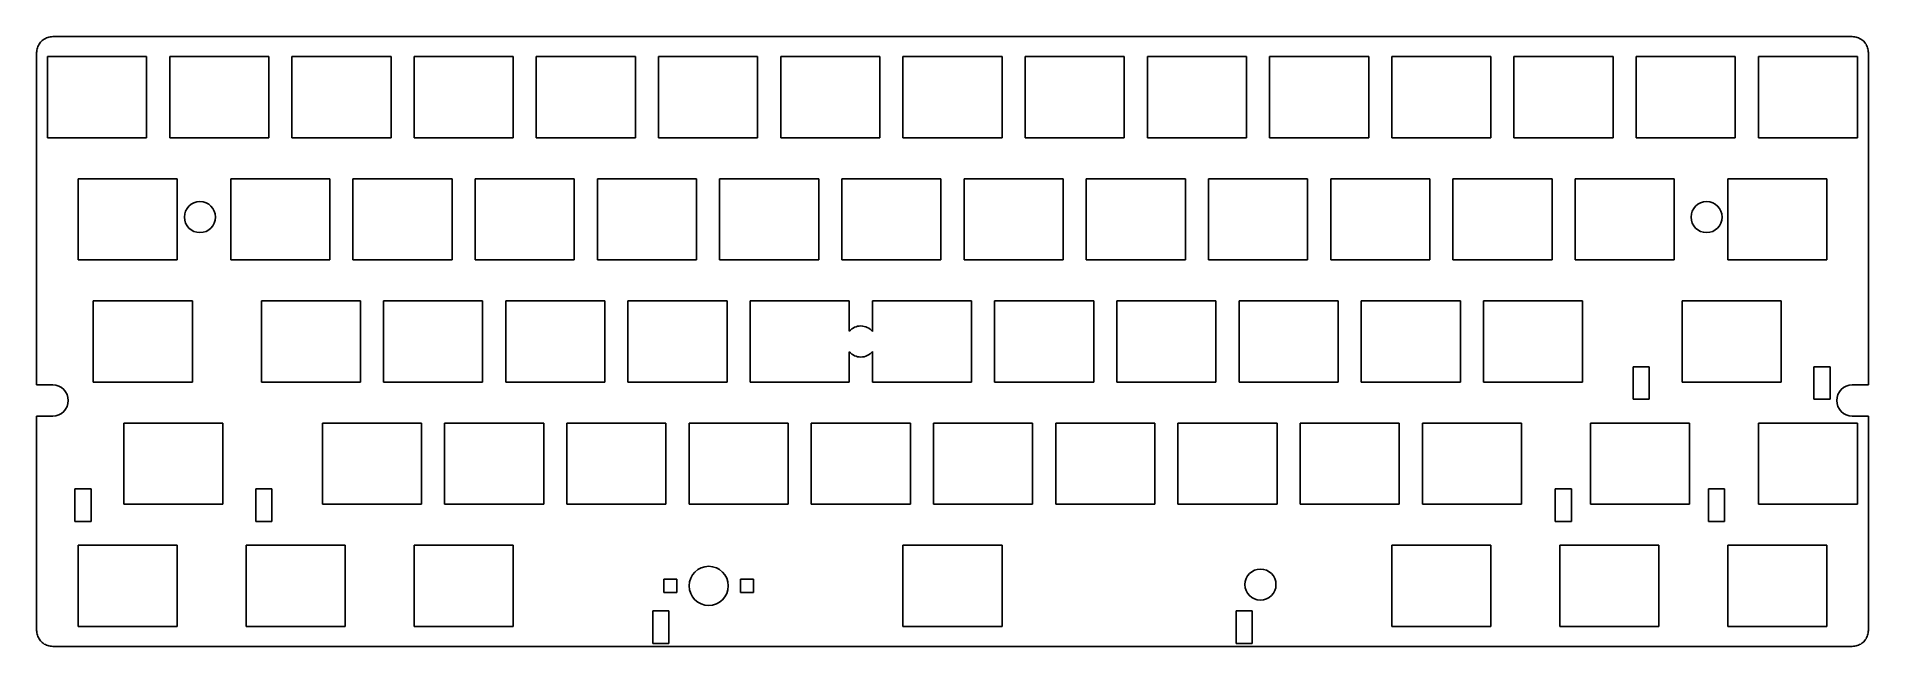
# Model space of a CAD drawing. Extents: x 0 to 286, y 0 to 95.
import ezdxf

# ---------------------------------------------------------------- set-up
doc = ezdxf.new("R2010")
doc.units = 0
doc.header["$MEASUREMENT"] = 0

msp = doc.modelspace()

# ---------------------------------------------------------------- linework, layer by layer
at = {"color": 0}
for p, q in [((0.591178, 94.131), (0.712445, 94.2855)), ((0.712445, 94.2855), (0.846116, 94.4287)), ((0.846116, 94.4287), (0.989432, 94.5638)), ((0.989432, 94.5638), (1.14377, 94.6838)), ((1.14377, 94.6838), (1.30638, 94.7924)), ((1.30638, 94.7924), (1.47864, 94.8891)), ((1.47864, 94.8891), (1.6564, 94.9717)), ((1.6564, 94.9717), (1.84106, 95.0405)), ((1.84106, 95.0405), (2.02985, 95.093)), ((2.02985, 95.093), (2.2214, 95.1315)), ((2.2214, 95.1315), (2.41708, 95.1548)), ((2.41708, 95.1548), (2.61414, 95.1632)), ((2.61414, 95.1632), (283.139, 95.1618)), ((283.139, 95.1618), (283.336, 95.1548)), ((283.336, 95.1548), (283.53, 95.1315)), ((283.53, 95.1315), (283.722, 95.093)), ((283.722, 95.093), (283.91, 95.0405)), ((283.91, 95.0405), (284.097, 94.9717)), ((284.097, 94.9717), (284.274, 94.8891)), ((284.274, 94.8891), (284.445, 94.7924)), ((284.445, 94.7924), (284.608, 94.6838)), ((284.608, 94.6838), (284.762, 94.5638)), ((284.762, 94.5638), (284.907, 94.4287)), ((284.907, 94.4287), (285.04, 94.2855)), ((285.04, 94.2855), (285.162, 94.131)), ((0.112999, 40.8506), (0.114377, 92.662)), ((0.114377, 92.662), (0.121267, 92.8592)), ((0.121267, 92.8592), (0.143316, 93.0533)), ((0.143316, 93.0533), (0.183279, 93.2448)), ((0.183279, 93.2448), (0.235645, 93.4339)), ((0.235645, 93.4339), (0.304546, 93.6184)), ((0.304546, 93.6184), (0.385851, 93.7962)), ((0.385851, 93.7962), (0.482314, 93.9684)), ((0.482314, 93.9684), (0.591178, 94.131)), ((1.8011, 92.0503), (17.2516, 92.0503)), ((1.8011, 79.3983), (1.8011, 92.0503)), ((17.2516, 92.0503), (17.2516, 79.3983)), ((20.8511, 92.0503), (36.3001, 92.0503)), ((20.8511, 79.3983), (20.8511, 92.0503)), ((36.3001, 92.0503), (36.3001, 79.3983)), ((39.9009, 92.0503), (55.3515, 92.0503)), ((39.9009, 79.3983), (39.9009, 92.0503)), ((55.3515, 92.0503), (55.3515, 79.3983)), ((58.9509, 92.0503), (74.4015, 92.0503)), ((58.9509, 79.3983), (58.9509, 92.0503)), ((74.4015, 92.0503), (74.4015, 79.3983)), ((78.0009, 92.0503), (93.4515, 92.0503)), ((78.0009, 79.3983), (78.0009, 92.0503)), ((93.4515, 92.0503), (93.4515, 79.3983)), ((97.0499, 92.0503), (112.502, 92.0503)), ((97.0499, 79.3983), (97.0499, 92.0503)), ((112.502, 92.0503), (112.502, 79.3983)), ((116.1, 92.0503), (131.55, 92.0503)), ((116.1, 79.3983), (116.1, 92.0503)), ((131.55, 92.0503), (131.55, 79.3983)), ((135.151, 92.0503), (150.602, 92.0503)), ((135.151, 79.3983), (135.151, 92.0503)), ((150.602, 92.0503), (150.602, 79.3983)), ((154.2, 92.0503), (169.652, 92.0503)), ((154.2, 79.3983), (154.2, 92.0503)), ((169.652, 92.0503), (169.652, 79.3983)), ((173.25, 92.0503), (188.7, 92.0503)), ((173.25, 79.3983), (173.25, 92.0503)), ((188.7, 92.0503), (188.7, 79.3983)), ((192.3, 92.0503), (207.75, 92.0503)), ((192.3, 79.3983), (192.3, 92.0503)), ((207.75, 92.0503), (207.75, 79.3983)), ((211.351, 92.0503), (226.8, 92.0503)), ((211.351, 79.3983), (211.351, 92.0503)), ((226.8, 92.0503), (226.8, 79.3983)), ((230.401, 92.0503), (245.852, 92.0503)), ((230.401, 79.3983), (230.401, 92.0503)), ((245.852, 92.0503), (245.852, 79.3983)), ((249.45, 92.0503), (264.9, 92.0503)), ((249.45, 79.3983), (249.45, 92.0503)), ((264.9, 92.0503), (264.9, 79.3983)), ((268.5, 92.0503), (283.95, 92.0503)), ((268.5, 79.3983), (268.5, 92.0503)), ((283.95, 92.0503), (283.95, 79.3983)), ((285.162, 94.131), (285.271, 93.9684)), ((285.271, 93.9684), (285.365, 93.7962)), ((285.365, 93.7962), (285.448, 93.6184)), ((285.448, 93.6184), (285.517, 93.4339)), ((285.517, 93.4339), (285.569, 93.2448)), ((285.569, 93.2448), (285.608, 93.0533)), ((285.608, 93.0533), (285.631, 92.8592)), ((285.631, 92.8592), (285.639, 92.662)), ((285.639, 92.662), (285.639, 40.8492)), ((17.2516, 79.3983), (1.8011, 79.3983)), ((36.3001, 79.3983), (20.8511, 79.3983)), ((55.3515, 79.3983), (39.9009, 79.3983)), ((74.4015, 79.3983), (58.9509, 79.3983)), ((93.4515, 79.3983), (78.0009, 79.3983)), ((112.502, 79.3983), (97.0499, 79.3983)), ((131.55, 79.3983), (116.1, 79.3983)), ((150.602, 79.3983), (135.151, 79.3983)), ((169.652, 79.3983), (154.2, 79.3983)), ((188.7, 79.3983), (173.25, 79.3983)), ((207.75, 79.3983), (192.3, 79.3983)), ((226.8, 79.3983), (211.351, 79.3983)), ((245.852, 79.3983), (230.401, 79.3983)), ((264.9, 79.3983), (249.45, 79.3983)), ((283.95, 79.3983), (268.5, 79.3983)), ((6.56361, 73.0003), (22.0141, 73.0003)), ((6.56361, 60.3497), (6.56361, 73.0003)), ((22.0141, 73.0003), (22.0141, 60.3497)), ((30.3761, 73.0003), (45.8265, 73.0003)), ((30.3761, 60.3497), (30.3761, 73.0003)), ((45.8265, 73.0003), (45.8265, 60.3497)), ((49.4249, 73.0003), (64.8765, 73.0003)), ((49.4249, 60.3497), (49.4249, 73.0003)), ((64.8765, 73.0003), (64.8765, 60.3497)), ((68.4749, 73.0003), (83.9251, 73.0003)), ((68.4749, 60.3497), (68.4749, 73.0003)), ((83.9251, 73.0003), (83.9251, 60.3497)), ((87.5259, 73.0003), (102.975, 73.0003)), ((87.5259, 60.3497), (87.5259, 73.0003)), ((102.975, 73.0003), (102.975, 60.3497)), ((106.576, 73.0003), (122.027, 73.0003)), ((106.576, 60.3497), (106.576, 73.0003)), ((122.027, 73.0003), (122.027, 60.3497)), ((125.625, 73.0003), (141.075, 73.0003)), ((125.625, 60.3497), (125.625, 73.0003)), ((141.075, 73.0003), (141.075, 60.3497)), ((144.675, 73.0003), (160.125, 73.0003)), ((144.675, 60.3497), (144.675, 73.0003)), ((160.125, 73.0003), (160.125, 60.3497)), ((163.726, 73.0003), (179.175, 73.0003)), ((163.726, 60.3497), (163.726, 73.0003)), ((179.175, 73.0003), (179.175, 60.3497)), ((182.776, 73.0003), (198.227, 73.0003)), ((182.776, 60.3497), (182.776, 73.0003)), ((198.227, 73.0003), (198.227, 60.3497)), ((201.825, 73.0003), (217.277, 73.0003)), ((201.825, 60.3497), (201.825, 73.0003)), ((217.277, 73.0003), (217.277, 60.3497)), ((220.875, 73.0003), (236.325, 73.0003)), ((220.875, 60.3497), (220.875, 73.0003)), ((236.325, 73.0003), (236.325, 60.3497)), ((239.925, 73.0003), (255.375, 73.0003)), ((239.925, 60.3497), (239.925, 73.0003)), ((255.375, 73.0003), (255.375, 60.3497)), ((263.738, 73.0003), (279.188, 73.0003)), ((263.738, 60.3497), (263.738, 73.0003)), ((279.188, 73.0003), (279.188, 60.3497)), ((22.0141, 60.3497), (6.56361, 60.3497)), ((45.8265, 60.3497), (30.3761, 60.3497)), ((64.8765, 60.3497), (49.4249, 60.3497)), ((83.9251, 60.3497), (68.4749, 60.3497)), ((102.975, 60.3497), (87.5259, 60.3497)), ((122.027, 60.3497), (106.576, 60.3497)), ((141.075, 60.3497), (125.625, 60.3497)), ((160.125, 60.3497), (144.675, 60.3497)), ((179.175, 60.3497), (163.726, 60.3497)), ((198.227, 60.3497), (182.776, 60.3497)), ((217.277, 60.3497), (201.825, 60.3497)), ((236.325, 60.3497), (220.875, 60.3497)), ((255.375, 60.3497), (239.925, 60.3497)), ((279.188, 60.3497), (263.738, 60.3497)), ((8.94486, 53.9503), (24.3954, 53.9503)), ((8.94486, 41.2983), (8.94486, 53.9503)), ((24.3954, 53.9503), (24.3954, 41.2983)), ((35.1386, 53.9503), (50.589, 53.9503)), ((35.1386, 41.2983), (35.1386, 53.9503)), ((50.589, 53.9503), (50.589, 41.2983)), ((54.1884, 53.9503), (69.6376, 53.9503)), ((54.1884, 41.2983), (54.1884, 53.9503)), ((69.6376, 53.9503), (69.6376, 41.2983)), ((73.2384, 53.9503), (88.6876, 53.9503)), ((73.2384, 41.2983), (73.2384, 53.9503)), ((88.6876, 53.9503), (88.6876, 41.2983)), ((92.2884, 53.9503), (107.737, 53.9503)), ((92.2884, 41.2983), (92.2884, 53.9503)), ((107.737, 53.9503), (107.737, 41.2983)), ((111.338, 53.9503), (111.338, 41.2983)), ((126.788, 53.9503), (111.338, 53.9503)), ((126.788, 49.222), (126.788, 53.9503)), ((145.839, 53.9503), (130.388, 53.9503)), ((130.388, 53.9503), (130.388, 49.1973)), ((145.839, 41.2983), (145.839, 53.9503)), ((149.438, 53.9503), (164.889, 53.9503)), ((149.438, 41.2983), (149.438, 53.9503)), ((164.889, 53.9503), (164.889, 41.2983)), ((168.488, 53.9503), (183.938, 53.9503)), ((168.488, 41.2983), (168.488, 53.9503)), ((183.938, 53.9503), (183.938, 41.2983)), ((187.538, 53.9503), (202.988, 53.9503)), ((187.538, 41.2983), (187.538, 53.9503)), ((202.988, 53.9503), (202.988, 41.2983)), ((206.588, 53.9503), (222.038, 53.9503)), ((206.588, 41.2983), (206.588, 53.9503)), ((222.038, 53.9503), (222.038, 41.2983)), ((225.638, 53.9503), (241.089, 53.9503)), ((225.638, 41.2983), (225.638, 53.9503)), ((241.089, 53.9503), (241.089, 41.2983)), ((256.594, 53.9503), (272.044, 53.9503)), ((256.594, 41.2983), (256.594, 53.9503)), ((272.044, 53.9503), (272.044, 41.2983)), ((126.788, 41.2983), (126.788, 46.0252)), ((130.388, 46.0484), (130.388, 41.2983)), ((248.966, 43.6771), (248.966, 38.6154)), ((251.481, 43.6771), (248.966, 43.6771)), ((251.481, 38.6196), (251.481, 43.6771)), ((277.157, 43.6771), (279.673, 43.6771)), ((277.157, 38.6196), (277.157, 43.6771)), ((279.673, 43.6771), (279.673, 38.6196)), ((24.3954, 41.2983), (8.94486, 41.2983)), ((50.589, 41.2983), (35.1386, 41.2983)), ((69.6376, 41.2983), (54.1884, 41.2983)), ((88.6876, 41.2983), (73.2384, 41.2983)), ((107.737, 41.2983), (92.2884, 41.2983)), ((111.338, 41.2983), (126.788, 41.2983)), ((130.388, 41.2983), (145.839, 41.2983)), ((164.889, 41.2983), (149.438, 41.2983)), ((183.938, 41.2983), (168.488, 41.2983)), ((202.988, 41.2983), (187.538, 41.2983)), ((222.038, 41.2983), (206.588, 41.2983)), ((241.089, 41.2983), (225.638, 41.2983)), ((272.044, 41.2983), (256.594, 41.2983)), ((248.966, 38.6154), (251.481, 38.6196)), ((279.673, 38.6196), (277.157, 38.6196)), ((0.112999, 2.58658), (0.112999, 35.9985)), ((13.7074, 34.9002), (29.1565, 34.9002)), ((13.7074, 22.2484), (13.7074, 34.9002)), ((29.1565, 34.9002), (29.1565, 22.2484)), ((44.6634, 34.9002), (60.114, 34.9002)), ((44.6634, 22.2484), (44.6634, 34.9002)), ((60.114, 34.9002), (60.114, 22.2484)), ((63.7134, 34.9002), (79.1626, 34.9002)), ((63.7134, 22.2484), (63.7134, 34.9002)), ((79.1626, 34.9002), (79.1626, 22.2484)), ((82.7634, 34.9002), (98.2126, 34.9002)), ((82.7634, 22.2484), (82.7634, 34.9002)), ((98.2126, 34.9002), (98.2126, 22.2484)), ((101.813, 34.9002), (117.263, 34.9002)), ((101.813, 22.2484), (101.813, 34.9002)), ((117.263, 34.9002), (117.263, 22.2484)), ((120.863, 34.9002), (136.313, 34.9002)), ((120.863, 22.2484), (120.863, 34.9002)), ((136.313, 34.9002), (136.313, 22.2484)), ((139.913, 34.9002), (155.363, 34.9002)), ((139.913, 22.2484), (139.913, 34.9002)), ((155.363, 34.9002), (155.363, 22.2484)), ((158.963, 34.9002), (174.413, 34.9002)), ((158.963, 22.2484), (158.963, 34.9002)), ((174.413, 34.9002), (174.413, 22.2484)), ((178.013, 34.9002), (193.464, 34.9002)), ((178.013, 22.2484), (178.013, 34.9002)), ((193.464, 34.9002), (193.464, 22.2484)), ((197.063, 34.9002), (212.514, 34.9002)), ((197.063, 22.2484), (197.063, 34.9002)), ((212.514, 34.9002), (212.514, 22.2484)), ((216.113, 34.9002), (231.563, 34.9002)), ((216.113, 22.2484), (216.113, 34.9002)), ((231.563, 34.9002), (231.563, 22.2484)), ((242.307, 34.9002), (257.756, 34.9002)), ((242.307, 22.2484), (242.307, 34.9002)), ((257.756, 34.9002), (257.756, 22.2484)), ((268.5, 34.9002), (283.95, 34.9002)), ((268.5, 22.2484), (268.5, 34.9002)), ((283.95, 34.9002), (283.95, 22.2484)), ((285.639, 35.9985), (285.639, 2.58658)), ((6.07854, 24.6269), (6.07854, 19.5654)), ((8.59345, 24.6269), (6.07854, 24.6269)), ((8.59345, 19.5695), (8.59345, 24.6269)), ((34.2704, 24.6269), (36.7852, 24.6269)), ((34.2704, 19.5695), (34.2704, 24.6269)), ((36.7852, 24.6269), (36.7852, 19.5695)), ((236.837, 24.6269), (236.837, 19.5654)), ((239.352, 24.6269), (236.837, 24.6269)), ((239.352, 19.5695), (239.352, 24.6269)), ((260.712, 24.6269), (263.227, 24.6269)), ((260.712, 19.5695), (260.712, 24.6269)), ((263.227, 24.6269), (263.227, 19.5695)), ((29.1565, 22.2484), (13.7074, 22.2484)), ((60.114, 22.2484), (44.6634, 22.2484)), ((79.1626, 22.2484), (63.7134, 22.2484)), ((98.2126, 22.2484), (82.7634, 22.2484)), ((117.263, 22.2484), (101.813, 22.2484)), ((136.313, 22.2484), (120.863, 22.2484)), ((155.363, 22.2484), (139.913, 22.2484)), ((174.413, 22.2484), (158.963, 22.2484)), ((193.464, 22.2484), (178.013, 22.2484)), ((212.514, 22.2484), (197.063, 22.2484)), ((231.563, 22.2484), (216.113, 22.2484)), ((257.756, 22.2484), (242.307, 22.2484)), ((283.95, 22.2484), (268.5, 22.2484)), ((6.07854, 19.5654), (8.59345, 19.5695)), ((36.7852, 19.5695), (34.2704, 19.5695)), ((236.837, 19.5654), (239.352, 19.5695)), ((263.227, 19.5695), (260.712, 19.5695)), ((6.56361, 15.8502), (22.0141, 15.8502)), ((6.56361, 3.1998), (6.56361, 15.8502)), ((22.0141, 15.8502), (22.0141, 3.1998)), ((32.7574, 15.8502), (48.2064, 15.8502)), ((32.7574, 3.1998), (32.7574, 15.8502)), ((48.2064, 15.8502), (48.2064, 3.1998)), ((58.9509, 15.8502), (74.4015, 15.8502)), ((58.9509, 3.1998), (58.9509, 15.8502)), ((74.4015, 15.8502), (74.4015, 3.1998)), ((135.151, 15.8502), (150.602, 15.8502)), ((135.151, 3.1998), (135.151, 15.8502)), ((150.602, 15.8502), (150.602, 3.1998)), ((211.351, 15.8502), (226.8, 15.8502)), ((211.351, 3.1998), (211.351, 15.8502)), ((226.8, 15.8502), (226.8, 3.1998)), ((237.545, 15.8502), (252.993, 15.8502)), ((237.545, 3.1998), (237.545, 15.8502)), ((252.993, 15.8502), (252.993, 3.1998)), ((263.738, 15.8502), (279.188, 15.8502)), ((263.738, 3.1998), (263.738, 15.8502)), ((279.188, 15.8502), (279.188, 3.1998)), ((22.0141, 3.1998), (6.56361, 3.1998)), ((48.2064, 3.1998), (32.7574, 3.1998)), ((74.4015, 3.1998), (58.9509, 3.1998)), ((150.602, 3.1998), (135.151, 3.1998)), ((226.8, 3.1998), (211.351, 3.1998)), ((252.993, 3.1998), (237.545, 3.1998)), ((279.188, 3.1998), (263.738, 3.1998)), ((0.121267, 2.38952), (0.112999, 2.58658)), ((0.143316, 2.19522), (0.121267, 2.38952)), ((0.183279, 2.00229), (0.143316, 2.19522)), ((0.235645, 1.8135), (0.183279, 2.00229)), ((0.304546, 1.63022), (0.235645, 1.8135)), ((0.385851, 1.45245), (0.304546, 1.63022)), ((0.482314, 1.27882), (0.385851, 1.45245)), ((0.591178, 1.11759), (0.482314, 1.27882)), ((0.712445, 0.963249), (0.591178, 1.11759)), ((0.846116, 0.818554), (0.712445, 0.963249)), ((0.989432, 0.683507), (0.846116, 0.818554)), ((1.14377, 0.563619), (0.989432, 0.683507)), ((1.30638, 0.454752), (1.14377, 0.563619)), ((1.47864, 0.359668), (1.30638, 0.454752)), ((1.6564, 0.275608), (1.47864, 0.359668)), ((1.84106, 0.209462), (1.6564, 0.275608)), ((2.02985, 0.155718), (1.84106, 0.209462)), ((2.2214, 0.117133), (2.02985, 0.155718)), ((2.41708, 0.093707), (2.2214, 0.117133)), ((2.61414, 0.085439), (2.41708, 0.093707)), ((283.139, 0.085439), (2.61414, 0.085439)), ((283.336, 0.093707), (283.139, 0.085439)), ((283.53, 0.117133), (283.336, 0.093707)), ((283.722, 0.155718), (283.53, 0.117133)), ((283.91, 0.209462), (283.722, 0.155718)), ((284.097, 0.275608), (283.91, 0.209462)), ((284.274, 0.359668), (284.097, 0.275608)), ((284.445, 0.454752), (284.274, 0.359668)), ((284.608, 0.563619), (284.445, 0.454752)), ((284.762, 0.683507), (284.608, 0.563619)), ((284.907, 0.818554), (284.762, 0.683507)), ((285.04, 0.963249), (284.907, 0.818554)), ((285.162, 1.11759), (285.04, 0.963249)), ((285.271, 1.27882), (285.162, 1.11759)), ((285.365, 1.45245), (285.271, 1.27882)), ((285.448, 1.63022), (285.365, 1.45245)), ((285.517, 1.8135), (285.448, 1.63022)), ((285.569, 2.00229), (285.517, 1.8135)), ((285.608, 2.19522), (285.569, 2.00229)), ((285.631, 2.38952), (285.608, 2.19522)), ((285.639, 2.58658), (285.631, 2.38952))]:
    msp.add_line(p, q, dxfattribs=at)
at = {"linetype": 'Continuous'}
for p, q in [((0.112999, 40.8506), (2.612999, 40.8506)), ((285.639, 40.8492), (283.139, 40.8492)), ((0.112999, 35.9985), (2.612999, 35.9985)), ((285.639, 35.9985), (283.139, 35.9985)), ((97.8765, 10.55), (99.9265, 10.55)), ((97.8765, 8.5), (97.8765, 10.55)), ((99.9265, 10.55), (99.9265, 8.5)), ((111.8765, 10.55), (109.8265, 10.55)), ((109.8265, 10.55), (109.8265, 8.5)), ((111.8765, 8.5), (111.8765, 10.55)), ((99.9265, 8.5), (97.8765, 8.5)), ((109.8265, 8.5), (111.8765, 8.5)), ((96.169, 5.60375), (98.684, 5.60375)), ((96.169, 0.54625), (96.169, 5.60375)), ((98.684, 5.60375), (98.684, 0.54625)), ((189.584, 5.60375), (187.069, 5.60375)), ((187.069, 5.60375), (187.069, 0.54625)), ((189.584, 0.54625), (189.584, 5.60375)), ((98.684, 0.54625), (96.169, 0.54625)), ((187.069, 0.54625), (189.584, 0.54625))]:
    msp.add_line(p, q, dxfattribs=at)
for centre, radius in [((25.5764, 67.0235), 2.4253), ((260.426, 67.0235), 2.425), ((104.8765, 9.525), 3.05), ((190.877, 9.72344), 2.424)]:
    msp.add_circle(centre, radius, dxfattribs=at)
for centre, radius, start, end in [((128.577634, 47.698825), 2.350075, 39.61520872, 139.5985782), ((128.578225, 47.553639), 2.35394, 220.48968652, 320.24878219), ((2.612999, 38.42455), 2.42605, 270, 90), ((283.139, 38.42385), 2.42535, 90, 270)]:
    msp.add_arc(centre, radius, start, end, dxfattribs=at)

doc.saveas('drawing.dxf')
